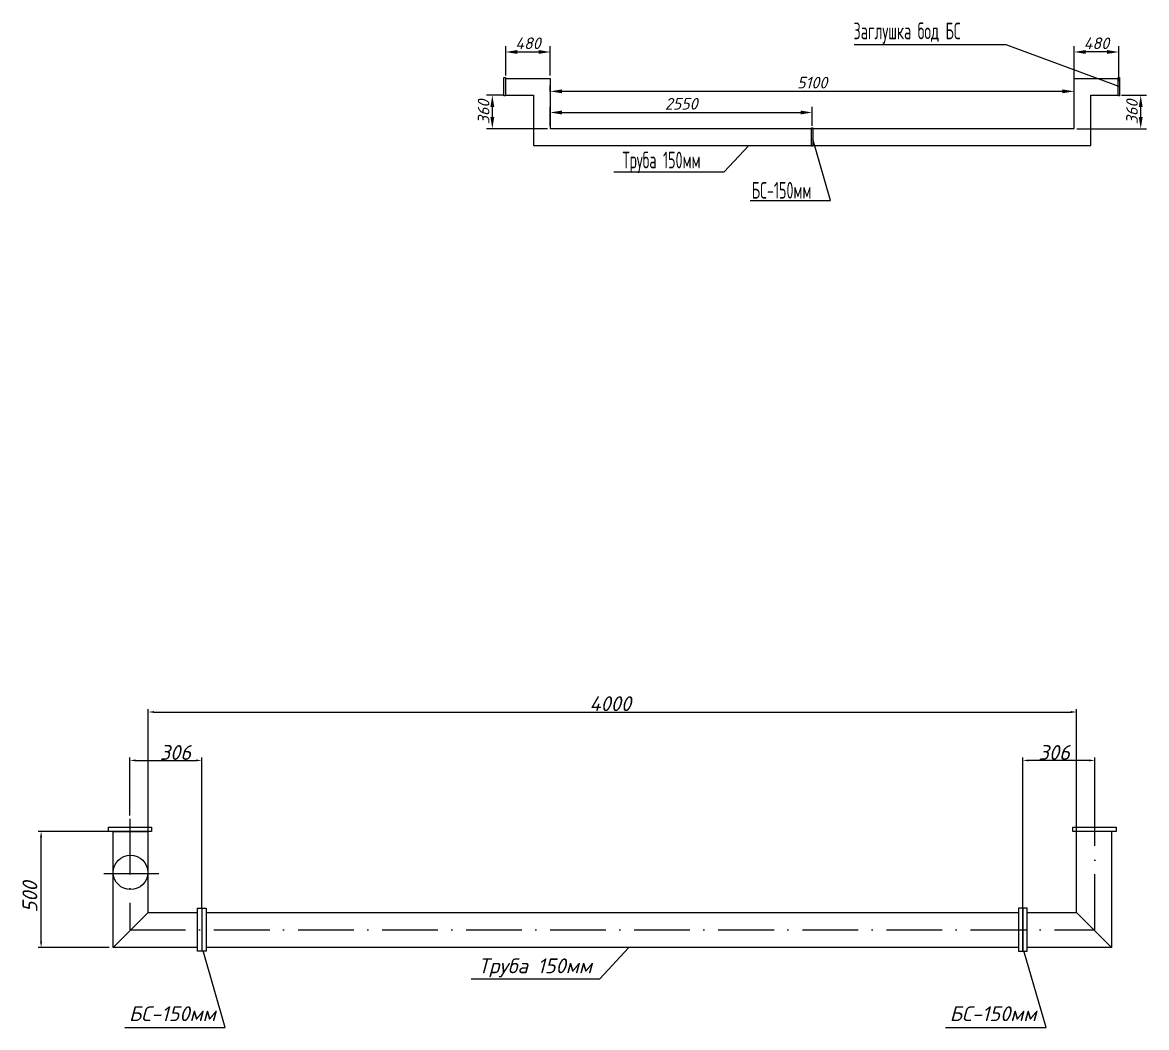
# Model space of a CAD drawing. Header units: millimetres. Extents: x 2479 to 6465, y 644 to 4399.
# Drawn here: x 2644.1 to 2886.1, y 1184.1 to 1400.7 of the extents above; entities that cross this region are included whole.
import ezdxf

# ---------------------------------------------------------------- set-up
doc = ezdxf.new("R2010")
doc.units = ezdxf.units.MM
doc.header["$PDMODE"] = 1
doc.linetypes.add('ACAD_ISO10W100', pattern=[18, 12, -3, 0, -3])
doc.layers.add('Layer1', color=5, linetype='Continuous')
doc.layers.add('надписи', color=7, linetype='Continuous')
doc.styles.add('3', font='complex')
doc.styles.get("Standard").update_dxf_attribs({"font": 'isocpeui.ttf'})
doc.dimstyles.new('ISO-25', dxfattribs={"dimtxt": 2.5, "dimasz": 2.5, "dimexe": 1.25, "dimexo": 0.625, "dimtad": 1, "dimdec": 0, "dimlfac": 50, "dimtxsty": 'Standard', "dimcen": 2.5, "dimadec": 0, "dimazin": 0, "dimtfac": 1, "dimtdec": 0, "dimtmove": 0, "dimatfit": 3, "dimfxl": 0, "dimarcsym": 0})

# ---------------------------------------------------------------- blocks, each defined once
blk = doc.blocks.new('*D312')
at = {"layer": 'Defpoints', "color": 0, "lineweight": 40}
for p in [(2745.26, 1384.99), (2748.13, 1384.99), (2757.73, 1377.79)]:
    blk.add_point(p, dxfattribs=at)
at = {"layer": 'надписи', "color": 0, "lineweight": -2}
for p, q in [((2747.5, 1384.99), (2744.01, 1384.99)), ((2745.26, 1380.29), (2745.26, 1382.49)), ((2757.1, 1377.79), (2744.01, 1377.79))]:
    blk.add_line(p, q, dxfattribs=at)
at = {"layer": 'надписи', "color": 0, "lineweight": 40}
for points in [[(2744.84, 1382.49), (2745.67, 1382.49), (2745.26, 1384.99)], [(2744.84, 1380.29), (2745.67, 1380.29), (2745.26, 1377.79)]]:
    blk.add_solid(points, dxfattribs=at)
at = {"layer": 'надписи', "color": 0, "insert": (2743.38, 1381.39), "char_height": 2.5, "attachment_point": 5, "rotation": 90}
blk.add_mtext('360', dxfattribs=at)
blk = doc.blocks.new('*D313')
at = {"layer": 'Defpoints', "color": 0, "lineweight": 40}
for p in [(2757.73, 1394.31), (2748.13, 1388.59), (2757.73, 1388.59)]:
    blk.add_point(p, dxfattribs=at)
at = {"layer": 'надписи', "color": 0, "lineweight": -2}
for p, q in [((2748.13, 1389.22), (2748.13, 1395.56)), ((2750.63, 1394.31), (2755.23, 1394.31)), ((2757.73, 1389.22), (2757.73, 1395.56))]:
    blk.add_line(p, q, dxfattribs=at)
at = {"layer": 'надписи', "color": 0, "lineweight": 40}
for points in [[(2750.63, 1394.73), (2750.63, 1393.9), (2748.13, 1394.31)], [(2755.23, 1394.73), (2755.23, 1393.9), (2757.73, 1394.31)]]:
    blk.add_solid(points, dxfattribs=at)
at = {"layer": 'надписи', "color": 0, "insert": (2752.93, 1396.19), "char_height": 2.5, "attachment_point": 5}
blk.add_mtext('480', dxfattribs=at)
blk = doc.blocks.new('*D314')
at = {"layer": 'Defpoints', "color": 0, "lineweight": 40}
for p in [(2814.13, 1381.28), (2757.73, 1377.79), (2814.13, 1377.79)]:
    blk.add_point(p, dxfattribs=at)
at = {"layer": 'надписи', "color": 0, "lineweight": -2}
for p, q in [((2757.73, 1378.42), (2757.73, 1382.53)), ((2814.13, 1378.42), (2814.13, 1382.53)), ((2760.23, 1381.28), (2811.63, 1381.28))]:
    blk.add_line(p, q, dxfattribs=at)
at = {"layer": 'надписи', "color": 0, "lineweight": 40}
for points in [[(2760.23, 1381.69), (2760.23, 1380.86), (2757.73, 1381.28)], [(2811.63, 1381.69), (2811.63, 1380.86), (2814.13, 1381.28)]]:
    blk.add_solid(points, dxfattribs=at)
at = {"layer": 'надписи', "color": 0, "insert": (2785.93, 1383.15), "char_height": 2.5, "attachment_point": 5}
blk.add_mtext('2550', dxfattribs=at)
blk = doc.blocks.new('*D315')
at = {"layer": 'Defpoints', "color": 0, "lineweight": 40}
for p in [(2757.73, 1385.83), (2757.73, 1385.13), (2870.53, 1384.33)]:
    blk.add_point(p, dxfattribs=at)
at = {"layer": 'надписи', "color": 0, "lineweight": -2}
for p, q in [((2757.73, 1385.75), (2757.73, 1387.08)), ((2870.53, 1384.96), (2870.53, 1387.08)), ((2868.03, 1385.83), (2760.23, 1385.83))]:
    blk.add_line(p, q, dxfattribs=at)
at = {"layer": 'надписи', "color": 0, "lineweight": 40}
for points in [[(2760.23, 1386.25), (2760.23, 1385.42), (2757.73, 1385.83)], [(2868.03, 1386.25), (2868.03, 1385.42), (2870.53, 1385.83)]]:
    blk.add_solid(points, dxfattribs=at)
at = {"layer": 'надписи', "color": 0, "insert": (2814.13, 1387.71), "char_height": 2.5, "attachment_point": 5}
blk.add_mtext('5100', dxfattribs=at)
blk = doc.blocks.new('*D316')
at = {"layer": 'Defpoints', "color": 0, "lineweight": 40}
for p in [(2880.13, 1384.99), (2884.88, 1384.99), (2870.53, 1377.79)]:
    blk.add_point(p, dxfattribs=at)
at = {"layer": 'надписи', "color": 0, "lineweight": -2}
for p, q in [((2880.75, 1384.99), (2886.13, 1384.99)), ((2884.88, 1380.29), (2884.88, 1382.49)), ((2871.15, 1377.79), (2886.13, 1377.79))]:
    blk.add_line(p, q, dxfattribs=at)
at = {"layer": 'надписи', "color": 0, "lineweight": 40}
for points in [[(2884.46, 1382.49), (2885.29, 1382.49), (2884.88, 1384.99)], [(2884.46, 1380.29), (2885.29, 1380.29), (2884.88, 1377.79)]]:
    blk.add_solid(points, dxfattribs=at)
at = {"layer": 'надписи', "color": 0, "insert": (2883, 1381.39), "char_height": 2.5, "attachment_point": 5, "rotation": 90}
blk.add_mtext('360', dxfattribs=at)
blk = doc.blocks.new('*D317')
at = {"layer": 'Defpoints', "color": 0, "lineweight": 40}
for p in [(2870.53, 1394.31), (2870.53, 1387.39), (2880.13, 1387.39)]:
    blk.add_point(p, dxfattribs=at)
at = {"layer": 'надписи', "color": 0, "lineweight": -2}
for p, q in [((2870.53, 1388.02), (2870.53, 1395.56)), ((2877.63, 1394.31), (2873.03, 1394.31)), ((2880.13, 1388.02), (2880.13, 1395.56))]:
    blk.add_line(p, q, dxfattribs=at)
at = {"layer": 'надписи', "color": 0, "lineweight": 40}
for points in [[(2873.03, 1394.73), (2873.03, 1393.9), (2870.53, 1394.31)], [(2877.63, 1394.73), (2877.63, 1393.9), (2880.13, 1394.31)]]:
    blk.add_solid(points, dxfattribs=at)
at = {"layer": 'надписи', "color": 0, "insert": (2875.33, 1396.19), "char_height": 2.5, "attachment_point": 5}
blk.add_mtext('480', dxfattribs=at)

msp = doc.modelspace()

# ---------------------------------------------------------------- linework, layer by layer
at = {"layer": 'Layer1'}
for p, q in [((2748.12628, 1388.59228), (2757.72628, 1388.59228)), ((2757.72628, 1388.59228), (2757.72628, 1377.79306)), ((2870.52628, 1377.79306), (2870.52628, 1388.59228)), ((2870.52628, 1388.59228), (2880.12628, 1388.59228)), ((2748.12628, 1384.99228), (2754.12628, 1384.99228)), ((2754.12628, 1384.99228), (2754.12628, 1374.19306)), ((2874.12628, 1374.19306), (2874.12628, 1384.99228)), ((2874.12628, 1384.99228), (2880.12628, 1384.99228)), ((2757.72628, 1377.79306), (2870.52628, 1377.79306)), ((2754.12628, 1374.19306), (2874.12628, 1374.19306))]:
    msp.add_line(p, q, dxfattribs=at)
for points in [[(2747.76597, 1388.83753), (2748.0706, 1388.83753), (2748.0706, 1384.88083), (2747.76597, 1384.88083)], [(2880.00536, 1388.82506), (2880.30999, 1388.82506), (2880.30999, 1384.86836), (2880.00536, 1384.86836)], [(2813.97396, 1377.97722), (2814.27859, 1377.97722), (2814.27859, 1374.02052), (2813.97396, 1374.02052)]]:
    msp.add_lwpolyline(points, close=True, dxfattribs=at)
at = {"layer": 'надписи', "lineweight": 13}
for p, q in [((2671.16381, 1225.32197), (2671.16381, 1252.7333)), ((2672.41381, 1252.1083), (2869.81672, 1252.1083)), ((2871.06672, 1225.32197), (2871.06672, 1252.7333)), ((2667.20158, 1229.80971), (2667.20158, 1242.29804)), ((2682.70158, 1209.86514), (2682.70158, 1242.29804)), ((2859.49814, 1209.86514), (2859.49814, 1242.29804)), ((2874.99814, 1229.80971), (2874.99814, 1242.29804)), ((2668.45158, 1241.67304), (2681.45158, 1241.67304)), ((2873.74814, 1241.67304), (2860.74814, 1241.67304)), ((2662.75073, 1226.37841), (2647.46666, 1226.37841)), ((2648.09166, 1202.59627), (2648.09166, 1225.12841)), ((2662.75073, 1201.34627), (2647.46666, 1201.34627))]:
    msp.add_line(p, q, dxfattribs=at)
at = {"layer": 'надписи', "linetype": 'ACAD_ISO10W100', "lineweight": 5}
for p, q in [((2875.02699, 1205.15713), (2875.02699, 1230.13622)), ((2667.21951, 1229.0972), (2667.21951, 1205.15713)), ((2661.62827, 1217.31647), (2673.41051, 1217.31647)), ((2667.21951, 1205.15713), (2875.02699, 1205.15713))]:
    msp.add_line(p, q, dxfattribs=at)
at = {"layer": 'надписи'}
for p, q in [((2663.69192, 1201.44376), (2671.23539, 1208.98229)), ((2878.54982, 1201.39348), (2870.98146, 1208.98865))]:
    msp.add_line(p, q, dxfattribs=at)
for points in [[(2823.18925, 1395.91238), (2855.80362, 1395.91238), (2880.30999, 1386.84671)], [(2800.76801, 1362.31461), (2818.10782, 1362.31461), (2814.27859, 1375.54822)], [(2771.43748, 1368.48561), (2795.14396, 1368.48561), (2800.45996, 1374.19306)], [(2681.78808, 1201.36442), (2671.10533, 1201.36442), (2663.60533, 1201.36442), (2663.60533, 1208.86442), (2663.60533, 1226.36442), (2671.10533, 1226.36442), (2671.10533, 1208.9173)], [(2860.41163, 1208.91703), (2871.06015, 1208.91703), (2871.06015, 1226.41703), (2878.56015, 1226.41703), (2878.56015, 1208.86442), (2878.56015, 1201.36442), (2860.41163, 1201.36442)], [(2671.06015, 1208.91703), (2681.78808, 1208.91703)], [(2682.70308, 1208.91703), (2682.73763, 1208.91703)], [(2683.65263, 1208.91703), (2858.54709, 1208.91703)], [(2859.46208, 1208.91703), (2859.49664, 1208.91703)], [(2873.56844, 1208.91703), (2873.53389, 1208.91703)], [(2682.73763, 1201.36442), (2682.70308, 1201.36442)], [(2858.54709, 1201.36442), (2683.65263, 1201.36442)], [(2859.49664, 1201.36442), (2859.46208, 1201.36442)], [(2873.53389, 1201.36442), (2873.56844, 1201.36442)]]:
    msp.add_lwpolyline(points, dxfattribs=at)
for points in [[(2662.60891, 1227.28876), (2671.88431, 1227.28876), (2671.88431, 1226.37376), (2662.60891, 1226.37376)], [(2870.29255, 1227.28876), (2879.56794, 1227.28876), (2879.56794, 1226.37376), (2870.29255, 1226.37376)], [(2681.78808, 1200.57184), (2681.78808, 1209.84723), (2682.70308, 1209.84723), (2682.70308, 1200.57184)], [(2682.73763, 1200.57184), (2682.73763, 1209.84723), (2683.65263, 1209.84723), (2683.65263, 1200.57184)], [(2859.46208, 1200.57184), (2859.46208, 1209.84723), (2858.54709, 1209.84723), (2858.54709, 1200.57184)], [(2860.41163, 1200.57184), (2860.41163, 1209.84723), (2859.49664, 1209.84723), (2859.49664, 1200.57184)]]:
    msp.add_lwpolyline(points, close=True, dxfattribs=at)
at = {"layer": 'надписи', "lineweight": 9}
for points in [[(2666.08446, 1184.12683), (2687.75922, 1184.12683), (2682.97269, 1200.66884)], [(2740.73067, 1194.63616), (2768.38822, 1194.63616), (2774.59022, 1201.29486)], [(2842.81622, 1184.12683), (2864.49098, 1184.12683), (2859.70446, 1200.66884)]]:
    msp.add_lwpolyline(points, dxfattribs=at)
at = {"layer": 'надписи'}
msp.add_circle((2667.34566, 1217.54993), 3.70821, dxfattribs=at)
for points in [[(2672.41381, 1252.31663), (2672.41381, 1251.89997), (2671.16381, 1252.1083)], [(2869.81672, 1252.31663), (2869.81672, 1251.89997), (2871.06672, 1252.1083)], [(2647.88333, 1225.12841), (2648.29999, 1225.12841), (2648.09166, 1226.37841)], [(2647.88333, 1202.59627), (2648.29999, 1202.59627), (2648.09166, 1201.34627)]]:
    msp.add_solid(points, dxfattribs=at)
at = {"layer": 'надписи', "lineweight": 13}
for points in [[(2668.45158, 1241.88137), (2668.45158, 1241.46471), (2667.20158, 1241.67304)], [(2681.45158, 1241.88137), (2681.45158, 1241.46471), (2682.70158, 1241.67304)], [(2860.74814, 1241.88137), (2860.74814, 1241.46471), (2859.49814, 1241.67304)], [(2873.74814, 1241.88137), (2873.74814, 1241.46471), (2874.99814, 1241.67304)]]:
    msp.add_solid(points, dxfattribs=at)

# ---------------------------------------------------------------- texts
at = {"color": 7, "linetype": 'Continuous', "style": '3', "width": 0.585675}
for s, p in [('Заглушка бод БС', (2823.03773, 1397.04765)), ('Труба 150мм', (2773.27252, 1369.23663)), ('БС-150мм', (2801.12683, 1362.70961))]:
    msp.add_text(s, height=3.6, dxfattribs=at).set_placement(p)
at = {"layer": 'надписи'}
msp.add_text('500', height=3.193335, rotation=90, dxfattribs=at).set_placement((2647.27335, 1208.89407))
for s, height, p in [('Труба 150мм', 3.1933346, (2742.23764, 1195.82134)), ('БС-150мм', 3.193335, (2667.00679, 1185.50909)), ('БС-150мм', 3.193335, (2843.73856, 1185.50909))]:
    msp.add_text(s, height=height, dxfattribs=at).set_placement(p)
at = {"layer": 'надписи', "char_height": 3.193335, "attachment_point": 5}
for s, insert in [('4000', (2770.63745, 1253.90323)), ('306', (2676.98912, 1243.38585)), ('306', (2866.22792, 1243.38585))]:
    msp.add_mtext(s, dxfattribs=dict(at, insert=insert))

# ---------------------------------------------------------------- dimensions: what is measured, and where the dimension line sits
at = {"layer": 'надписи'}
dim = msp.add_linear_dim(base=(2757.72628, 1394.31355), p1=(2748.12628, 1388.59228), p2=(2757.72628, 1388.59228), dimstyle='ISO-25', dxfattribs=at)
dim.commit()
dim.dimension.update_dxf_attribs({"geometry": '*D313', "text_midpoint": (2752.92628, 1396.18855)})
for base, p1, p2, angle, picture, middle in [((2870.52628, 1394.31355), (2880.12628, 1387.3915), (2870.52628, 1387.3915), 180, '*D317', (2875.32628, 1396.18855)), ((2745.25608, 1384.99228), (2757.72628, 1377.79306), (2748.12628, 1384.99228), 90, '*D312', (2743.38108, 1381.39267)), ((2884.8751, 1384.99228), (2870.52628, 1377.79306), (2880.12628, 1384.99228), 90, '*D316', (2883.0001, 1381.39267))]:
    dim = msp.add_linear_dim(base=base, p1=p1, p2=p2, angle=angle, dimstyle='ISO-25', dxfattribs=at)
    dim.commit()
    dim.dimension.update_dxf_attribs({"geometry": picture, "text_midpoint": middle})
for base, p1, p2, text, picture, middle in [((2757.72628, 1385.83268), (2870.52628, 1384.33092), (2757.72628, 1385.127), '5100', '*D315', (2814.12628, 1387.70768)), ((2814.12628, 1381.27544), (2757.72628, 1377.79306), (2814.12628, 1377.79306), '2550', '*D314', (2785.92628, 1383.15044))]:
    dim = msp.add_linear_dim(base=base, p1=p1, p2=p2, text=text, dimstyle='ISO-25', dxfattribs=at)
    dim.commit()
    dim.dimension.update_dxf_attribs({"geometry": picture, "text_midpoint": middle})

doc.saveas('drawing.dxf')
